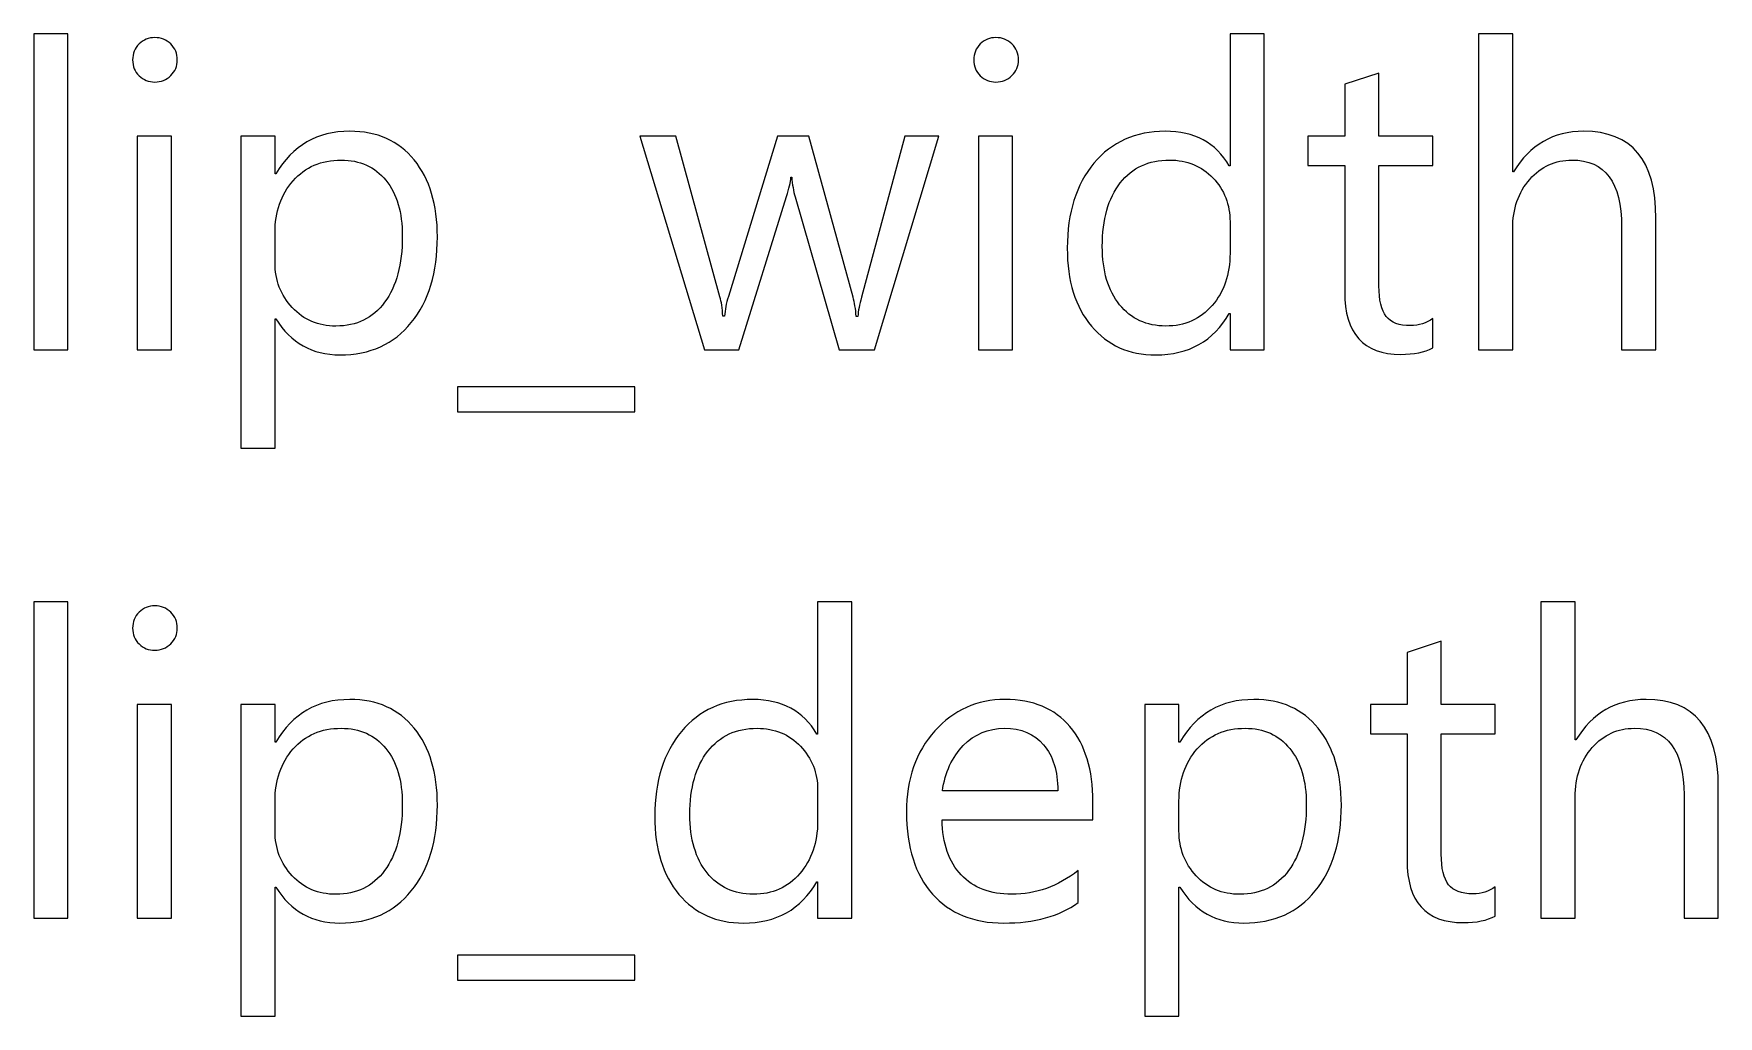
# Model space of a CAD drawing. Header units: centimetres. Extents: x -70 to 51, y -60 to 73.
# Drawn here: x 31.15 to 41.16, y -41.18 to -35.34 of the extents above; entities that cross this region are included whole.
import ezdxf

# ---------------------------------------------------------------- set-up
doc = ezdxf.new("R2010")
doc.units = ezdxf.units.CM
doc.header["$MEASUREMENT"] = 0
doc.layers.add('Layer 1', color=7, linetype='Continuous')

msp = doc.modelspace()

# ---------------------------------------------------------------- linework, layer by layer
at = {"layer": 'Layer 1'}
for points, knots in [([(31.35566, -37.21618), (31.35566, -37.21618), (31.15204, -37.21618), (31.15204, -37.21618), (31.15204, -37.21618), (31.15204, -37.21618), (31.15204, -35.33616), (31.15204, -35.33616), (31.15204, -35.33616), (31.15204, -35.33616), (31.35566, -35.33616), (31.35566, -35.33616), (31.35566, -35.33616), (31.35566, -35.33616), (31.35566, -37.21618), (31.35566, -37.21618)], [0, 0, 0, 0, 0.2, 0.2, 0.2, 0.2, 0.4, 0.4, 0.4, 0.4, 0.6, 0.6, 0.6, 0.6, 1, 1, 1, 1]), ([(31.87128, -35.6236), (31.8353, -35.6236), (31.80397, -35.61132), (31.77857, -35.58635), (31.77857, -35.58635), (31.75275, -35.56179), (31.74005, -35.53047), (31.74005, -35.49237), (31.74005, -35.49237), (31.74005, -35.45427), (31.75275, -35.42252), (31.77857, -35.39754), (31.77857, -35.39754), (31.80397, -35.37214), (31.8353, -35.35944), (31.87128, -35.35944), (31.87128, -35.35944), (31.90853, -35.35944), (31.94028, -35.37214), (31.96653, -35.39754), (31.96653, -35.39754), (31.99235, -35.42252), (32.00548, -35.45427), (32.00548, -35.49237), (32.00548, -35.49237), (32.00548, -35.52877), (31.99235, -35.55968), (31.96653, -35.58508), (31.96653, -35.58508), (31.94028, -35.6109), (31.90853, -35.6236), (31.87128, -35.6236)], [0, 0, 0, 0, 0.11111111, 0.11111111, 0.11111111, 0.11111111, 0.22222222, 0.22222222, 0.22222222, 0.22222222, 0.33333333, 0.33333333, 0.33333333, 0.33333333, 0.44444444, 0.44444444, 0.44444444, 0.44444444, 0.55555556, 0.55555556, 0.55555556, 0.55555556, 0.66666667, 0.66666667, 0.66666667, 0.66666667, 0.77777778, 0.77777778, 0.77777778, 0.77777778, 1, 1, 1, 1]), ([(36.86915, -35.6236), (36.83317, -35.6236), (36.80184, -35.61132), (36.77644, -35.58635), (36.77644, -35.58635), (36.75062, -35.56179), (36.73792, -35.53047), (36.73792, -35.49237), (36.73792, -35.49237), (36.73792, -35.45427), (36.75062, -35.42252), (36.77644, -35.39754), (36.77644, -35.39754), (36.80184, -35.37214), (36.83317, -35.35944), (36.86915, -35.35944), (36.86915, -35.35944), (36.9064, -35.35944), (36.93815, -35.37214), (36.9644, -35.39754), (36.9644, -35.39754), (36.99022, -35.42252), (37.00335, -35.45427), (37.00335, -35.49237), (37.00335, -35.49237), (37.00335, -35.52877), (36.99022, -35.55968), (36.9644, -35.58508), (36.9644, -35.58508), (36.93815, -35.6109), (36.9064, -35.6236), (36.86915, -35.6236)], [0, 0, 0, 0, 0.11111111, 0.11111111, 0.11111111, 0.11111111, 0.22222222, 0.22222222, 0.22222222, 0.22222222, 0.33333333, 0.33333333, 0.33333333, 0.33333333, 0.44444444, 0.44444444, 0.44444444, 0.44444444, 0.55555556, 0.55555556, 0.55555556, 0.55555556, 0.66666667, 0.66666667, 0.66666667, 0.66666667, 0.77777778, 0.77777778, 0.77777778, 0.77777778, 1, 1, 1, 1]), ([(38.46427, -37.21618), (38.46427, -37.21618), (38.26064, -37.21618), (38.26064, -37.21618), (38.26064, -37.21618), (38.26064, -37.21618), (38.26064, -37.00028), (38.26064, -37.00028), (38.26064, -37.00028), (38.26064, -37.00028), (38.25599, -37.00028), (38.25599, -37.00028), (38.25599, -37.00028), (38.16158, -37.16411), (38.01596, -37.24581), (37.81911, -37.24581), (37.81911, -37.24581), (37.65993, -37.24581), (37.53209, -37.18909), (37.43684, -37.07521), (37.43684, -37.07521), (37.34116, -36.96176), (37.29333, -36.80682), (37.29333, -36.61081), (37.29333, -36.61081), (37.29333, -36.40084), (37.34624, -36.23278), (37.45208, -36.1062), (37.45208, -36.1062), (37.55791, -35.97962), (37.69888, -35.91655), (37.87499, -35.91655), (37.87499, -35.91655), (38.0494, -35.91655), (38.1764, -35.98513), (38.25599, -36.12229), (38.25599, -36.12229), (38.25599, -36.12229), (38.26064, -36.12229), (38.26064, -36.12229), (38.26064, -36.12229), (38.26064, -36.12229), (38.26064, -35.33616), (38.26064, -35.33616), (38.26064, -35.33616), (38.26064, -35.33616), (38.46427, -35.33616), (38.46427, -35.33616), (38.46427, -35.33616), (38.46427, -35.33616), (38.46427, -37.21618), (38.46427, -37.21618)], [0, 0, 0, 0, 0.07142857, 0.07142857, 0.07142857, 0.07142857, 0.14285714, 0.14285714, 0.14285714, 0.14285714, 0.21428571, 0.21428571, 0.21428571, 0.21428571, 0.28571429, 0.28571429, 0.28571429, 0.28571429, 0.35714286, 0.35714286, 0.35714286, 0.35714286, 0.42857143, 0.42857143, 0.42857143, 0.42857143, 0.5, 0.5, 0.5, 0.5, 0.57142857, 0.57142857, 0.57142857, 0.57142857, 0.64285714, 0.64285714, 0.64285714, 0.64285714, 0.71428571, 0.71428571, 0.71428571, 0.71428571, 0.78571429, 0.78571429, 0.78571429, 0.78571429, 0.85714286, 0.85714286, 0.85714286, 0.85714286, 1, 1, 1, 1]), ([(40.79091, -37.21618), (40.79091, -37.21618), (40.58729, -37.21618), (40.58729, -37.21618), (40.58729, -37.21618), (40.58729, -37.21618), (40.58729, -36.48424), (40.58729, -36.48424), (40.58729, -36.48424), (40.58729, -36.21965), (40.48908, -36.08757), (40.29223, -36.08757), (40.29223, -36.08757), (40.19317, -36.08757), (40.10935, -36.12567), (40.04161, -36.2023), (40.04161, -36.2023), (39.97388, -36.27892), (39.94001, -36.37713), (39.94001, -36.49694), (39.94001, -36.49694), (39.94001, -36.49694), (39.94001, -37.21618), (39.94001, -37.21618), (39.94001, -37.21618), (39.94001, -37.21618), (39.73639, -37.21618), (39.73639, -37.21618), (39.73639, -37.21618), (39.73639, -37.21618), (39.73639, -35.33616), (39.73639, -35.33616), (39.73639, -35.33616), (39.73639, -35.33616), (39.94001, -35.33616), (39.94001, -35.33616), (39.94001, -35.33616), (39.94001, -35.33616), (39.94001, -36.157), (39.94001, -36.157), (39.94001, -36.157), (39.94001, -36.157), (39.94509, -36.157), (39.94509, -36.157), (39.94509, -36.157), (40.04246, -35.99656), (40.18131, -35.91655), (40.36165, -35.91655), (40.36165, -35.91655), (40.64783, -35.91655), (40.79091, -36.08884), (40.79091, -36.43344), (40.79091, -36.43344), (40.79091, -36.43344), (40.79091, -37.21618), (40.79091, -37.21618)], [0, 0, 0, 0, 0.06666667, 0.06666667, 0.06666667, 0.06666667, 0.13333333, 0.13333333, 0.13333333, 0.13333333, 0.2, 0.2, 0.2, 0.2, 0.26666667, 0.26666667, 0.26666667, 0.26666667, 0.33333333, 0.33333333, 0.33333333, 0.33333333, 0.4, 0.4, 0.4, 0.4, 0.46666667, 0.46666667, 0.46666667, 0.46666667, 0.53333333, 0.53333333, 0.53333333, 0.53333333, 0.6, 0.6, 0.6, 0.6, 0.66666667, 0.66666667, 0.66666667, 0.66666667, 0.73333333, 0.73333333, 0.73333333, 0.73333333, 0.8, 0.8, 0.8, 0.8, 0.86666667, 0.86666667, 0.86666667, 0.86666667, 1, 1, 1, 1]), ([(39.46503, -37.2039), (39.41719, -37.23015), (39.35369, -37.24327), (39.27538, -37.24327), (39.27538, -37.24327), (39.0527, -37.24327), (38.94179, -37.11924), (38.94179, -36.87116), (38.94179, -36.87116), (38.94179, -36.87116), (38.94179, -36.11975), (38.94179, -36.11975), (38.94179, -36.11975), (38.94179, -36.11975), (38.72335, -36.11975), (38.72335, -36.11975), (38.72335, -36.11975), (38.72335, -36.11975), (38.72335, -35.94618), (38.72335, -35.94618), (38.72335, -35.94618), (38.72335, -35.94618), (38.94179, -35.94618), (38.94179, -35.94618), (38.94179, -35.94618), (38.94179, -35.94618), (38.94179, -35.6363), (38.94179, -35.6363), (38.94179, -35.6363), (38.94179, -35.6363), (39.14499, -35.57026), (39.14499, -35.57026), (39.14499, -35.57026), (39.14499, -35.57026), (39.14499, -35.94618), (39.14499, -35.94618), (39.14499, -35.94618), (39.14499, -35.94618), (39.46503, -35.94618), (39.46503, -35.94618), (39.46503, -35.94618), (39.46503, -35.94618), (39.46503, -36.11975), (39.46503, -36.11975), (39.46503, -36.11975), (39.46503, -36.11975), (39.14499, -36.11975), (39.14499, -36.11975), (39.14499, -36.11975), (39.14499, -36.11975), (39.14499, -36.8356), (39.14499, -36.8356), (39.14499, -36.8356), (39.14499, -36.92069), (39.15938, -36.98123), (39.18859, -37.01764), (39.18859, -37.01764), (39.21738, -37.05404), (39.26522, -37.07225), (39.33253, -37.07225), (39.33253, -37.07225), (39.38375, -37.07225), (39.42778, -37.05828), (39.46503, -37.02991), (39.46503, -37.02991), (39.46503, -37.02991), (39.46503, -37.2039), (39.46503, -37.2039)], [0, 0, 0, 0, 0.05555556, 0.05555556, 0.05555556, 0.05555556, 0.11111111, 0.11111111, 0.11111111, 0.11111111, 0.16666667, 0.16666667, 0.16666667, 0.16666667, 0.22222222, 0.22222222, 0.22222222, 0.22222222, 0.27777778, 0.27777778, 0.27777778, 0.27777778, 0.33333333, 0.33333333, 0.33333333, 0.33333333, 0.38888889, 0.38888889, 0.38888889, 0.38888889, 0.44444444, 0.44444444, 0.44444444, 0.44444444, 0.5, 0.5, 0.5, 0.5, 0.55555556, 0.55555556, 0.55555556, 0.55555556, 0.61111111, 0.61111111, 0.61111111, 0.61111111, 0.66666667, 0.66666667, 0.66666667, 0.66666667, 0.72222222, 0.72222222, 0.72222222, 0.72222222, 0.77777778, 0.77777778, 0.77777778, 0.77777778, 0.83333333, 0.83333333, 0.83333333, 0.83333333, 0.88888889, 0.88888889, 0.88888889, 0.88888889, 1, 1, 1, 1]), ([(32.59094, -37.03245), (32.59094, -37.03245), (32.58586, -37.03245), (32.58586, -37.03245), (32.58586, -37.03245), (32.58586, -37.03245), (32.58586, -37.80038), (32.58586, -37.80038), (32.58586, -37.80038), (32.58586, -37.80038), (32.38224, -37.80038), (32.38224, -37.80038), (32.38224, -37.80038), (32.38224, -37.80038), (32.38224, -35.94618), (32.38224, -35.94618), (32.38224, -35.94618), (32.38224, -35.94618), (32.58586, -35.94618), (32.58586, -35.94618), (32.58586, -35.94618), (32.58586, -35.94618), (32.58586, -36.16928), (32.58586, -36.16928), (32.58586, -36.16928), (32.58586, -36.16928), (32.59094, -36.16928), (32.59094, -36.16928), (32.59094, -36.16928), (32.69085, -36.00079), (32.83732, -35.91655), (33.02994, -35.91655), (33.02994, -35.91655), (33.19335, -35.91655), (33.32119, -35.97327), (33.41306, -36.08715), (33.41306, -36.08715), (33.50492, -36.2006), (33.55064, -36.353), (33.55064, -36.54393), (33.55064, -36.54393), (33.55064, -36.75644), (33.49899, -36.92662), (33.3957, -37.05447), (33.3957, -37.05447), (33.29241, -37.18189), (33.15101, -37.24581), (32.97152, -37.24581), (32.97152, -37.24581), (32.80684, -37.24581), (32.68027, -37.17469), (32.59094, -37.03245)], [0, 0, 0, 0, 0.07142857, 0.07142857, 0.07142857, 0.07142857, 0.14285714, 0.14285714, 0.14285714, 0.14285714, 0.21428571, 0.21428571, 0.21428571, 0.21428571, 0.28571429, 0.28571429, 0.28571429, 0.28571429, 0.35714286, 0.35714286, 0.35714286, 0.35714286, 0.42857143, 0.42857143, 0.42857143, 0.42857143, 0.5, 0.5, 0.5, 0.5, 0.57142857, 0.57142857, 0.57142857, 0.57142857, 0.64285714, 0.64285714, 0.64285714, 0.64285714, 0.71428571, 0.71428571, 0.71428571, 0.71428571, 0.78571429, 0.78571429, 0.78571429, 0.78571429, 0.85714286, 0.85714286, 0.85714286, 0.85714286, 1, 1, 1, 1]), ([(31.97076, -37.21618), (31.97076, -37.21618), (31.76714, -37.21618), (31.76714, -37.21618), (31.76714, -37.21618), (31.76714, -37.21618), (31.76714, -35.94618), (31.76714, -35.94618), (31.76714, -35.94618), (31.76714, -35.94618), (31.97076, -35.94618), (31.97076, -35.94618), (31.97076, -35.94618), (31.97076, -35.94618), (31.97076, -37.21618), (31.97076, -37.21618)], [0, 0, 0, 0, 0.2, 0.2, 0.2, 0.2, 0.4, 0.4, 0.4, 0.4, 0.6, 0.6, 0.6, 0.6, 1, 1, 1, 1]), ([(36.52964, -35.94618), (36.52964, -35.94618), (36.14864, -37.21618), (36.14864, -37.21618), (36.14864, -37.21618), (36.14864, -37.21618), (35.93782, -37.21618), (35.93782, -37.21618), (35.93782, -37.21618), (35.93782, -37.21618), (35.6762, -36.30728), (35.6762, -36.30728), (35.6762, -36.30728), (35.66646, -36.27215), (35.65969, -36.2332), (35.6563, -36.18917), (35.6563, -36.18917), (35.6563, -36.18917), (35.65122, -36.18917), (35.65122, -36.18917), (35.65122, -36.18917), (35.64911, -36.21923), (35.64022, -36.25733), (35.6254, -36.30474), (35.6254, -36.30474), (35.6254, -36.30474), (35.34134, -37.21618), (35.34134, -37.21618), (35.34134, -37.21618), (35.34134, -37.21618), (35.13814, -37.21618), (35.13814, -37.21618), (35.13814, -37.21618), (35.13814, -37.21618), (34.75333, -35.94618), (34.75333, -35.94618), (34.75333, -35.94618), (34.75333, -35.94618), (34.96669, -35.94618), (34.96669, -35.94618), (34.96669, -35.94618), (34.96669, -35.94618), (35.22958, -36.90122), (35.22958, -36.90122), (35.22958, -36.90122), (35.23805, -36.93001), (35.24398, -36.96811), (35.24694, -37.0151), (35.24694, -37.0151), (35.24694, -37.0151), (35.2571, -37.0151), (35.2571, -37.0151), (35.2571, -37.0151), (35.25964, -36.97869), (35.26684, -36.94017), (35.27954, -36.89868), (35.27954, -36.89868), (35.27954, -36.89868), (35.57206, -35.94618), (35.57206, -35.94618), (35.57206, -35.94618), (35.57206, -35.94618), (35.7579, -35.94618), (35.7579, -35.94618), (35.7579, -35.94618), (35.7579, -35.94618), (36.02122, -36.90376), (36.02122, -36.90376), (36.02122, -36.90376), (36.02926, -36.93424), (36.03561, -36.97234), (36.03942, -37.01764), (36.03942, -37.01764), (36.03942, -37.01764), (36.04958, -37.01764), (36.04958, -37.01764), (36.04958, -37.01764), (36.05127, -36.98546), (36.05805, -36.94736), (36.07075, -36.90376), (36.07075, -36.90376), (36.07075, -36.90376), (36.32856, -35.94618), (36.32856, -35.94618), (36.32856, -35.94618), (36.32856, -35.94618), (36.52964, -35.94618), (36.52964, -35.94618)], [0, 0, 0, 0, 0.04347826, 0.04347826, 0.04347826, 0.04347826, 0.08695652, 0.08695652, 0.08695652, 0.08695652, 0.13043478, 0.13043478, 0.13043478, 0.13043478, 0.17391304, 0.17391304, 0.17391304, 0.17391304, 0.2173913, 0.2173913, 0.2173913, 0.2173913, 0.26086957, 0.26086957, 0.26086957, 0.26086957, 0.30434783, 0.30434783, 0.30434783, 0.30434783, 0.34782609, 0.34782609, 0.34782609, 0.34782609, 0.39130435, 0.39130435, 0.39130435, 0.39130435, 0.43478261, 0.43478261, 0.43478261, 0.43478261, 0.47826087, 0.47826087, 0.47826087, 0.47826087, 0.52173913, 0.52173913, 0.52173913, 0.52173913, 0.56521739, 0.56521739, 0.56521739, 0.56521739, 0.60869565, 0.60869565, 0.60869565, 0.60869565, 0.65217391, 0.65217391, 0.65217391, 0.65217391, 0.69565217, 0.69565217, 0.69565217, 0.69565217, 0.73913043, 0.73913043, 0.73913043, 0.73913043, 0.7826087, 0.7826087, 0.7826087, 0.7826087, 0.82608696, 0.82608696, 0.82608696, 0.82608696, 0.86956522, 0.86956522, 0.86956522, 0.86956522, 0.91304348, 0.91304348, 0.91304348, 0.91304348, 1, 1, 1, 1]), ([(36.96863, -37.21618), (36.96863, -37.21618), (36.76501, -37.21618), (36.76501, -37.21618), (36.76501, -37.21618), (36.76501, -37.21618), (36.76501, -35.94618), (36.76501, -35.94618), (36.76501, -35.94618), (36.76501, -35.94618), (36.96863, -35.94618), (36.96863, -35.94618), (36.96863, -35.94618), (36.96863, -35.94618), (36.96863, -37.21618), (36.96863, -37.21618)], [0, 0, 0, 0, 0.2, 0.2, 0.2, 0.2, 0.4, 0.4, 0.4, 0.4, 0.6, 0.6, 0.6, 0.6, 1, 1, 1, 1]), ([(32.58586, -36.52022), (32.58586, -36.52022), (32.58586, -36.6976), (32.58586, -36.6976), (32.58586, -36.6976), (32.58586, -36.80258), (32.61973, -36.89191), (32.68831, -36.96514), (32.68831, -36.96514), (32.75647, -37.03838), (32.84283, -37.07479), (32.94781, -37.07479), (32.94781, -37.07479), (33.071, -37.07479), (33.16752, -37.0278), (33.23737, -36.93339), (33.23737, -36.93339), (33.30722, -36.83899), (33.34236, -36.70818), (33.34236, -36.54012), (33.34236, -36.54012), (33.34236, -36.39872), (33.30976, -36.28823), (33.24415, -36.2078), (33.24415, -36.2078), (33.17895, -36.12779), (33.09048, -36.08757), (32.97914, -36.08757), (32.97914, -36.08757), (32.86061, -36.08757), (32.76578, -36.12864), (32.69381, -36.21076), (32.69381, -36.21076), (32.62185, -36.29331), (32.58586, -36.39618), (32.58586, -36.52022)], [0, 0, 0, 0, 0.1, 0.1, 0.1, 0.1, 0.2, 0.2, 0.2, 0.2, 0.3, 0.3, 0.3, 0.3, 0.4, 0.4, 0.4, 0.4, 0.5, 0.5, 0.5, 0.5, 0.6, 0.6, 0.6, 0.6, 0.7, 0.7, 0.7, 0.7, 0.8, 0.8, 0.8, 0.8, 1, 1, 1, 1]), ([(38.26064, -36.64214), (38.26064, -36.64214), (38.26064, -36.4546), (38.26064, -36.4546), (38.26064, -36.4546), (38.26064, -36.35216), (38.22678, -36.26537), (38.15904, -36.19425), (38.15904, -36.19425), (38.09131, -36.12313), (38.00537, -36.08757), (37.90123, -36.08757), (37.90123, -36.08757), (37.7772, -36.08757), (37.67941, -36.13287), (37.60829, -36.22389), (37.60829, -36.22389), (37.53717, -36.3149), (37.50161, -36.44063), (37.50161, -36.60108), (37.50161, -36.60108), (37.50161, -36.74755), (37.5359, -36.8627), (37.60405, -36.94779), (37.60405, -36.94779), (37.67221, -37.03245), (37.76407, -37.07479), (37.8788, -37.07479), (37.8788, -37.07479), (37.99225, -37.07479), (38.08411, -37.03372), (38.15481, -36.95202), (38.15481, -36.95202), (38.22551, -36.87032), (38.26064, -36.7666), (38.26064, -36.64214)], [0, 0, 0, 0, 0.1, 0.1, 0.1, 0.1, 0.2, 0.2, 0.2, 0.2, 0.3, 0.3, 0.3, 0.3, 0.4, 0.4, 0.4, 0.4, 0.5, 0.5, 0.5, 0.5, 0.6, 0.6, 0.6, 0.6, 0.7, 0.7, 0.7, 0.7, 0.8, 0.8, 0.8, 0.8, 1, 1, 1, 1]), ([(34.7237, -37.58448), (34.7237, -37.58448), (33.6696, -37.58448), (33.6696, -37.58448), (33.6696, -37.58448), (33.6696, -37.58448), (33.6696, -37.43674), (33.6696, -37.43674), (33.6696, -37.43674), (33.6696, -37.43674), (34.7237, -37.43674), (34.7237, -37.43674), (34.7237, -37.43674), (34.7237, -37.43674), (34.7237, -37.58448), (34.7237, -37.58448)], [0, 0, 0, 0, 0.2, 0.2, 0.2, 0.2, 0.4, 0.4, 0.4, 0.4, 0.6, 0.6, 0.6, 0.6, 1, 1, 1, 1]), ([(31.35566, -40.5948), (31.35566, -40.5948), (31.15204, -40.5948), (31.15204, -40.5948), (31.15204, -40.5948), (31.15204, -40.5948), (31.15204, -38.71478), (31.15204, -38.71478), (31.15204, -38.71478), (31.15204, -38.71478), (31.35566, -38.71478), (31.35566, -38.71478), (31.35566, -38.71478), (31.35566, -38.71478), (31.35566, -40.5948), (31.35566, -40.5948)], [0, 0, 0, 0, 0.2, 0.2, 0.2, 0.2, 0.4, 0.4, 0.4, 0.4, 0.6, 0.6, 0.6, 0.6, 1, 1, 1, 1]), ([(36.0136, -40.5948), (36.0136, -40.5948), (35.80997, -40.5948), (35.80997, -40.5948), (35.80997, -40.5948), (35.80997, -40.5948), (35.80997, -40.3789), (35.80997, -40.3789), (35.80997, -40.3789), (35.80997, -40.3789), (35.80532, -40.3789), (35.80532, -40.3789), (35.80532, -40.3789), (35.71091, -40.54273), (35.56529, -40.62443), (35.36844, -40.62443), (35.36844, -40.62443), (35.20926, -40.62443), (35.08142, -40.56771), (34.98617, -40.45383), (34.98617, -40.45383), (34.89049, -40.34038), (34.84266, -40.18544), (34.84266, -39.98943), (34.84266, -39.98943), (34.84266, -39.77946), (34.89557, -39.6114), (35.00141, -39.48482), (35.00141, -39.48482), (35.10724, -39.35824), (35.24821, -39.29517), (35.42432, -39.29517), (35.42432, -39.29517), (35.59873, -39.29517), (35.72573, -39.36375), (35.80532, -39.50091), (35.80532, -39.50091), (35.80532, -39.50091), (35.80997, -39.50091), (35.80997, -39.50091), (35.80997, -39.50091), (35.80997, -39.50091), (35.80997, -38.71478), (35.80997, -38.71478), (35.80997, -38.71478), (35.80997, -38.71478), (36.0136, -38.71478), (36.0136, -38.71478), (36.0136, -38.71478), (36.0136, -38.71478), (36.0136, -40.5948), (36.0136, -40.5948)], [0, 0, 0, 0, 0.07142857, 0.07142857, 0.07142857, 0.07142857, 0.14285714, 0.14285714, 0.14285714, 0.14285714, 0.21428571, 0.21428571, 0.21428571, 0.21428571, 0.28571429, 0.28571429, 0.28571429, 0.28571429, 0.35714286, 0.35714286, 0.35714286, 0.35714286, 0.42857143, 0.42857143, 0.42857143, 0.42857143, 0.5, 0.5, 0.5, 0.5, 0.57142857, 0.57142857, 0.57142857, 0.57142857, 0.64285714, 0.64285714, 0.64285714, 0.64285714, 0.71428571, 0.71428571, 0.71428571, 0.71428571, 0.78571429, 0.78571429, 0.78571429, 0.78571429, 0.85714286, 0.85714286, 0.85714286, 0.85714286, 1, 1, 1, 1]), ([(41.16176, -40.5948), (41.16176, -40.5948), (40.95814, -40.5948), (40.95814, -40.5948), (40.95814, -40.5948), (40.95814, -40.5948), (40.95814, -39.86286), (40.95814, -39.86286), (40.95814, -39.86286), (40.95814, -39.59827), (40.85993, -39.46619), (40.66308, -39.46619), (40.66308, -39.46619), (40.56402, -39.46619), (40.4802, -39.50429), (40.41246, -39.58092), (40.41246, -39.58092), (40.34473, -39.65754), (40.31086, -39.75575), (40.31086, -39.87556), (40.31086, -39.87556), (40.31086, -39.87556), (40.31086, -40.5948), (40.31086, -40.5948), (40.31086, -40.5948), (40.31086, -40.5948), (40.10724, -40.5948), (40.10724, -40.5948), (40.10724, -40.5948), (40.10724, -40.5948), (40.10724, -38.71478), (40.10724, -38.71478), (40.10724, -38.71478), (40.10724, -38.71478), (40.31086, -38.71478), (40.31086, -38.71478), (40.31086, -38.71478), (40.31086, -38.71478), (40.31086, -39.53562), (40.31086, -39.53562), (40.31086, -39.53562), (40.31086, -39.53562), (40.31594, -39.53562), (40.31594, -39.53562), (40.31594, -39.53562), (40.41331, -39.37518), (40.55216, -39.29517), (40.7325, -39.29517), (40.7325, -39.29517), (41.01868, -39.29517), (41.16176, -39.46746), (41.16176, -39.81206), (41.16176, -39.81206), (41.16176, -39.81206), (41.16176, -40.5948), (41.16176, -40.5948)], [0, 0, 0, 0, 0.06666667, 0.06666667, 0.06666667, 0.06666667, 0.13333333, 0.13333333, 0.13333333, 0.13333333, 0.2, 0.2, 0.2, 0.2, 0.26666667, 0.26666667, 0.26666667, 0.26666667, 0.33333333, 0.33333333, 0.33333333, 0.33333333, 0.4, 0.4, 0.4, 0.4, 0.46666667, 0.46666667, 0.46666667, 0.46666667, 0.53333333, 0.53333333, 0.53333333, 0.53333333, 0.6, 0.6, 0.6, 0.6, 0.66666667, 0.66666667, 0.66666667, 0.66666667, 0.73333333, 0.73333333, 0.73333333, 0.73333333, 0.8, 0.8, 0.8, 0.8, 0.86666667, 0.86666667, 0.86666667, 0.86666667, 1, 1, 1, 1]), ([(31.87128, -39.00222), (31.8353, -39.00222), (31.80397, -38.98994), (31.77857, -38.96497), (31.77857, -38.96497), (31.75275, -38.94041), (31.74005, -38.90909), (31.74005, -38.87099), (31.74005, -38.87099), (31.74005, -38.83289), (31.75275, -38.80114), (31.77857, -38.77616), (31.77857, -38.77616), (31.80397, -38.75076), (31.8353, -38.73806), (31.87128, -38.73806), (31.87128, -38.73806), (31.90853, -38.73806), (31.94028, -38.75076), (31.96653, -38.77616), (31.96653, -38.77616), (31.99235, -38.80114), (32.00548, -38.83289), (32.00548, -38.87099), (32.00548, -38.87099), (32.00548, -38.90739), (31.99235, -38.9383), (31.96653, -38.9637), (31.96653, -38.9637), (31.94028, -38.98952), (31.90853, -39.00222), (31.87128, -39.00222)], [0, 0, 0, 0, 0.11111111, 0.11111111, 0.11111111, 0.11111111, 0.22222222, 0.22222222, 0.22222222, 0.22222222, 0.33333333, 0.33333333, 0.33333333, 0.33333333, 0.44444444, 0.44444444, 0.44444444, 0.44444444, 0.55555556, 0.55555556, 0.55555556, 0.55555556, 0.66666667, 0.66666667, 0.66666667, 0.66666667, 0.77777778, 0.77777778, 0.77777778, 0.77777778, 1, 1, 1, 1]), ([(39.83588, -40.58252), (39.78804, -40.60877), (39.72454, -40.62189), (39.64623, -40.62189), (39.64623, -40.62189), (39.42355, -40.62189), (39.31264, -40.49786), (39.31264, -40.24978), (39.31264, -40.24978), (39.31264, -40.24978), (39.31264, -39.49837), (39.31264, -39.49837), (39.31264, -39.49837), (39.31264, -39.49837), (39.0942, -39.49837), (39.0942, -39.49837), (39.0942, -39.49837), (39.0942, -39.49837), (39.0942, -39.3248), (39.0942, -39.3248), (39.0942, -39.3248), (39.0942, -39.3248), (39.31264, -39.3248), (39.31264, -39.3248), (39.31264, -39.3248), (39.31264, -39.3248), (39.31264, -39.01492), (39.31264, -39.01492), (39.31264, -39.01492), (39.31264, -39.01492), (39.51584, -38.94888), (39.51584, -38.94888), (39.51584, -38.94888), (39.51584, -38.94888), (39.51584, -39.3248), (39.51584, -39.3248), (39.51584, -39.3248), (39.51584, -39.3248), (39.83588, -39.3248), (39.83588, -39.3248), (39.83588, -39.3248), (39.83588, -39.3248), (39.83588, -39.49837), (39.83588, -39.49837), (39.83588, -39.49837), (39.83588, -39.49837), (39.51584, -39.49837), (39.51584, -39.49837), (39.51584, -39.49837), (39.51584, -39.49837), (39.51584, -40.21422), (39.51584, -40.21422), (39.51584, -40.21422), (39.51584, -40.29931), (39.53023, -40.35985), (39.55944, -40.39626), (39.55944, -40.39626), (39.58823, -40.43266), (39.63607, -40.45087), (39.70338, -40.45087), (39.70338, -40.45087), (39.7546, -40.45087), (39.79863, -40.4369), (39.83588, -40.40853), (39.83588, -40.40853), (39.83588, -40.40853), (39.83588, -40.58252), (39.83588, -40.58252)], [0, 0, 0, 0, 0.05555556, 0.05555556, 0.05555556, 0.05555556, 0.11111111, 0.11111111, 0.11111111, 0.11111111, 0.16666667, 0.16666667, 0.16666667, 0.16666667, 0.22222222, 0.22222222, 0.22222222, 0.22222222, 0.27777778, 0.27777778, 0.27777778, 0.27777778, 0.33333333, 0.33333333, 0.33333333, 0.33333333, 0.38888889, 0.38888889, 0.38888889, 0.38888889, 0.44444444, 0.44444444, 0.44444444, 0.44444444, 0.5, 0.5, 0.5, 0.5, 0.55555556, 0.55555556, 0.55555556, 0.55555556, 0.61111111, 0.61111111, 0.61111111, 0.61111111, 0.66666667, 0.66666667, 0.66666667, 0.66666667, 0.72222222, 0.72222222, 0.72222222, 0.72222222, 0.77777778, 0.77777778, 0.77777778, 0.77777778, 0.83333333, 0.83333333, 0.83333333, 0.83333333, 0.88888889, 0.88888889, 0.88888889, 0.88888889, 1, 1, 1, 1]), ([(31.97076, -40.5948), (31.97076, -40.5948), (31.76714, -40.5948), (31.76714, -40.5948), (31.76714, -40.5948), (31.76714, -40.5948), (31.76714, -39.3248), (31.76714, -39.3248), (31.76714, -39.3248), (31.76714, -39.3248), (31.97076, -39.3248), (31.97076, -39.3248), (31.97076, -39.3248), (31.97076, -39.3248), (31.97076, -40.5948), (31.97076, -40.5948)], [0, 0, 0, 0, 0.2, 0.2, 0.2, 0.2, 0.4, 0.4, 0.4, 0.4, 0.6, 0.6, 0.6, 0.6, 1, 1, 1, 1]), ([(32.59094, -40.41107), (32.59094, -40.41107), (32.58586, -40.41107), (32.58586, -40.41107), (32.58586, -40.41107), (32.58586, -40.41107), (32.58586, -41.179), (32.58586, -41.179), (32.58586, -41.179), (32.58586, -41.179), (32.38224, -41.179), (32.38224, -41.179), (32.38224, -41.179), (32.38224, -41.179), (32.38224, -39.3248), (32.38224, -39.3248), (32.38224, -39.3248), (32.38224, -39.3248), (32.58586, -39.3248), (32.58586, -39.3248), (32.58586, -39.3248), (32.58586, -39.3248), (32.58586, -39.5479), (32.58586, -39.5479), (32.58586, -39.5479), (32.58586, -39.5479), (32.59094, -39.5479), (32.59094, -39.5479), (32.59094, -39.5479), (32.69085, -39.37941), (32.83732, -39.29517), (33.02994, -39.29517), (33.02994, -39.29517), (33.19335, -39.29517), (33.32119, -39.35189), (33.41306, -39.46577), (33.41306, -39.46577), (33.50492, -39.57922), (33.55064, -39.73162), (33.55064, -39.92255), (33.55064, -39.92255), (33.55064, -40.13506), (33.49899, -40.30524), (33.3957, -40.43309), (33.3957, -40.43309), (33.29241, -40.56051), (33.15101, -40.62443), (32.97152, -40.62443), (32.97152, -40.62443), (32.80684, -40.62443), (32.68027, -40.55331), (32.59094, -40.41107)], [0, 0, 0, 0, 0.07142857, 0.07142857, 0.07142857, 0.07142857, 0.14285714, 0.14285714, 0.14285714, 0.14285714, 0.21428571, 0.21428571, 0.21428571, 0.21428571, 0.28571429, 0.28571429, 0.28571429, 0.28571429, 0.35714286, 0.35714286, 0.35714286, 0.35714286, 0.42857143, 0.42857143, 0.42857143, 0.42857143, 0.5, 0.5, 0.5, 0.5, 0.57142857, 0.57142857, 0.57142857, 0.57142857, 0.64285714, 0.64285714, 0.64285714, 0.64285714, 0.71428571, 0.71428571, 0.71428571, 0.71428571, 0.78571429, 0.78571429, 0.78571429, 0.78571429, 0.85714286, 0.85714286, 0.85714286, 0.85714286, 1, 1, 1, 1]), ([(37.44574, -40.0106), (37.44574, -40.0106), (36.54912, -40.0106), (36.54912, -40.0106), (36.54912, -40.0106), (36.5525, -40.15199), (36.5906, -40.26121), (36.66342, -40.33826), (36.66342, -40.33826), (36.73623, -40.41488), (36.83614, -40.45341), (36.96356, -40.45341), (36.96356, -40.45341), (37.10665, -40.45341), (37.23788, -40.40642), (37.35811, -40.31201), (37.35811, -40.31201), (37.35811, -40.31201), (37.35811, -40.50294), (37.35811, -40.50294), (37.35811, -40.50294), (37.24635, -40.58422), (37.0986, -40.62443), (36.9153, -40.62443), (36.9153, -40.62443), (36.73581, -40.62443), (36.59484, -40.56686), (36.49239, -40.45171), (36.49239, -40.45171), (36.38952, -40.33614), (36.3383, -40.17401), (36.3383, -39.96488), (36.3383, -39.96488), (36.3383, -39.76718), (36.3946, -39.60632), (36.50636, -39.48186), (36.50636, -39.48186), (36.61854, -39.3574), (36.75782, -39.29517), (36.92377, -39.29517), (36.92377, -39.29517), (37.09014, -39.29517), (37.21841, -39.34893), (37.30942, -39.45646), (37.30942, -39.45646), (37.40044, -39.56356), (37.44574, -39.713), (37.44574, -39.90392), (37.44574, -39.90392), (37.44574, -39.90392), (37.44574, -40.0106), (37.44574, -40.0106)], [0, 0, 0, 0, 0.07142857, 0.07142857, 0.07142857, 0.07142857, 0.14285714, 0.14285714, 0.14285714, 0.14285714, 0.21428571, 0.21428571, 0.21428571, 0.21428571, 0.28571429, 0.28571429, 0.28571429, 0.28571429, 0.35714286, 0.35714286, 0.35714286, 0.35714286, 0.42857143, 0.42857143, 0.42857143, 0.42857143, 0.5, 0.5, 0.5, 0.5, 0.57142857, 0.57142857, 0.57142857, 0.57142857, 0.64285714, 0.64285714, 0.64285714, 0.64285714, 0.71428571, 0.71428571, 0.71428571, 0.71428571, 0.78571429, 0.78571429, 0.78571429, 0.78571429, 0.85714286, 0.85714286, 0.85714286, 0.85714286, 1, 1, 1, 1]), ([(37.9622, -40.41107), (37.9622, -40.41107), (37.95712, -40.41107), (37.95712, -40.41107), (37.95712, -40.41107), (37.95712, -40.41107), (37.95712, -41.179), (37.95712, -41.179), (37.95712, -41.179), (37.95712, -41.179), (37.7535, -41.179), (37.7535, -41.179), (37.7535, -41.179), (37.7535, -41.179), (37.7535, -39.3248), (37.7535, -39.3248), (37.7535, -39.3248), (37.7535, -39.3248), (37.95712, -39.3248), (37.95712, -39.3248), (37.95712, -39.3248), (37.95712, -39.3248), (37.95712, -39.5479), (37.95712, -39.5479), (37.95712, -39.5479), (37.95712, -39.5479), (37.9622, -39.5479), (37.9622, -39.5479), (37.9622, -39.5479), (38.06211, -39.37941), (38.20858, -39.29517), (38.4012, -39.29517), (38.4012, -39.29517), (38.56461, -39.29517), (38.69245, -39.35189), (38.78432, -39.46577), (38.78432, -39.46577), (38.87618, -39.57922), (38.9219, -39.73162), (38.9219, -39.92255), (38.9219, -39.92255), (38.9219, -40.13506), (38.87025, -40.30524), (38.76696, -40.43309), (38.76696, -40.43309), (38.66367, -40.56051), (38.52227, -40.62443), (38.34278, -40.62443), (38.34278, -40.62443), (38.1781, -40.62443), (38.05153, -40.55331), (37.9622, -40.41107)], [0, 0, 0, 0, 0.07142857, 0.07142857, 0.07142857, 0.07142857, 0.14285714, 0.14285714, 0.14285714, 0.14285714, 0.21428571, 0.21428571, 0.21428571, 0.21428571, 0.28571429, 0.28571429, 0.28571429, 0.28571429, 0.35714286, 0.35714286, 0.35714286, 0.35714286, 0.42857143, 0.42857143, 0.42857143, 0.42857143, 0.5, 0.5, 0.5, 0.5, 0.57142857, 0.57142857, 0.57142857, 0.57142857, 0.64285714, 0.64285714, 0.64285714, 0.64285714, 0.71428571, 0.71428571, 0.71428571, 0.71428571, 0.78571429, 0.78571429, 0.78571429, 0.78571429, 0.85714286, 0.85714286, 0.85714286, 0.85714286, 1, 1, 1, 1]), ([(32.58586, -39.89884), (32.58586, -39.89884), (32.58586, -40.07622), (32.58586, -40.07622), (32.58586, -40.07622), (32.58586, -40.1812), (32.61973, -40.27053), (32.68831, -40.34376), (32.68831, -40.34376), (32.75647, -40.417), (32.84283, -40.45341), (32.94781, -40.45341), (32.94781, -40.45341), (33.071, -40.45341), (33.16752, -40.40642), (33.23737, -40.31201), (33.23737, -40.31201), (33.30722, -40.21761), (33.34236, -40.0868), (33.34236, -39.91874), (33.34236, -39.91874), (33.34236, -39.77734), (33.30976, -39.66685), (33.24415, -39.58642), (33.24415, -39.58642), (33.17895, -39.50641), (33.09048, -39.46619), (32.97914, -39.46619), (32.97914, -39.46619), (32.86061, -39.46619), (32.76578, -39.50726), (32.69381, -39.58938), (32.69381, -39.58938), (32.62185, -39.67193), (32.58586, -39.7748), (32.58586, -39.89884)], [0, 0, 0, 0, 0.1, 0.1, 0.1, 0.1, 0.2, 0.2, 0.2, 0.2, 0.3, 0.3, 0.3, 0.3, 0.4, 0.4, 0.4, 0.4, 0.5, 0.5, 0.5, 0.5, 0.6, 0.6, 0.6, 0.6, 0.7, 0.7, 0.7, 0.7, 0.8, 0.8, 0.8, 0.8, 1, 1, 1, 1]), ([(35.80997, -40.02076), (35.80997, -40.02076), (35.80997, -39.83322), (35.80997, -39.83322), (35.80997, -39.83322), (35.80997, -39.73078), (35.77611, -39.64399), (35.70837, -39.57287), (35.70837, -39.57287), (35.64064, -39.50175), (35.5547, -39.46619), (35.45056, -39.46619), (35.45056, -39.46619), (35.32653, -39.46619), (35.22874, -39.51149), (35.15762, -39.60251), (35.15762, -39.60251), (35.0865, -39.69352), (35.05094, -39.81925), (35.05094, -39.9797), (35.05094, -39.9797), (35.05094, -40.12617), (35.08523, -40.24132), (35.15338, -40.32641), (35.15338, -40.32641), (35.22154, -40.41107), (35.3134, -40.45341), (35.42813, -40.45341), (35.42813, -40.45341), (35.54158, -40.45341), (35.63344, -40.41234), (35.70414, -40.33064), (35.70414, -40.33064), (35.77484, -40.24894), (35.80997, -40.14522), (35.80997, -40.02076)], [0, 0, 0, 0, 0.1, 0.1, 0.1, 0.1, 0.2, 0.2, 0.2, 0.2, 0.3, 0.3, 0.3, 0.3, 0.4, 0.4, 0.4, 0.4, 0.5, 0.5, 0.5, 0.5, 0.6, 0.6, 0.6, 0.6, 0.7, 0.7, 0.7, 0.7, 0.8, 0.8, 0.8, 0.8, 1, 1, 1, 1]), ([(37.23746, -39.8383), (37.23661, -39.72104), (37.20825, -39.6296), (37.15279, -39.56398), (37.15279, -39.56398), (37.09691, -39.49879), (37.01944, -39.46619), (36.91996, -39.46619), (36.91996, -39.46619), (36.82428, -39.46619), (36.74258, -39.50048), (36.67569, -39.56906), (36.67569, -39.56906), (36.60881, -39.63764), (36.56732, -39.72739), (36.55166, -39.8383), (36.55166, -39.8383), (36.55166, -39.8383), (37.23746, -39.8383), (37.23746, -39.8383)], [0, 0, 0, 0, 0.16666667, 0.16666667, 0.16666667, 0.16666667, 0.33333333, 0.33333333, 0.33333333, 0.33333333, 0.5, 0.5, 0.5, 0.5, 0.66666667, 0.66666667, 0.66666667, 0.66666667, 1, 1, 1, 1]), ([(37.95712, -39.89884), (37.95712, -39.89884), (37.95712, -40.07622), (37.95712, -40.07622), (37.95712, -40.07622), (37.95712, -40.1812), (37.99099, -40.27053), (38.05957, -40.34376), (38.05957, -40.34376), (38.12773, -40.417), (38.21409, -40.45341), (38.31907, -40.45341), (38.31907, -40.45341), (38.44226, -40.45341), (38.53878, -40.40642), (38.60863, -40.31201), (38.60863, -40.31201), (38.67848, -40.21761), (38.71362, -40.0868), (38.71362, -39.91874), (38.71362, -39.91874), (38.71362, -39.77734), (38.68102, -39.66685), (38.61541, -39.58642), (38.61541, -39.58642), (38.55021, -39.50641), (38.46174, -39.46619), (38.3504, -39.46619), (38.3504, -39.46619), (38.23187, -39.46619), (38.13704, -39.50726), (38.06507, -39.58938), (38.06507, -39.58938), (37.99311, -39.67193), (37.95712, -39.7748), (37.95712, -39.89884)], [0, 0, 0, 0, 0.1, 0.1, 0.1, 0.1, 0.2, 0.2, 0.2, 0.2, 0.3, 0.3, 0.3, 0.3, 0.4, 0.4, 0.4, 0.4, 0.5, 0.5, 0.5, 0.5, 0.6, 0.6, 0.6, 0.6, 0.7, 0.7, 0.7, 0.7, 0.8, 0.8, 0.8, 0.8, 1, 1, 1, 1]), ([(34.7237, -40.9631), (34.7237, -40.9631), (33.6696, -40.9631), (33.6696, -40.9631), (33.6696, -40.9631), (33.6696, -40.9631), (33.6696, -40.81536), (33.6696, -40.81536), (33.6696, -40.81536), (33.6696, -40.81536), (34.7237, -40.81536), (34.7237, -40.81536), (34.7237, -40.81536), (34.7237, -40.81536), (34.7237, -40.9631), (34.7237, -40.9631)], [0, 0, 0, 0, 0.2, 0.2, 0.2, 0.2, 0.4, 0.4, 0.4, 0.4, 0.6, 0.6, 0.6, 0.6, 1, 1, 1, 1])]:
    msp.add_open_spline(points, degree=3, knots=knots, dxfattribs=at)

doc.saveas('drawing.dxf')
